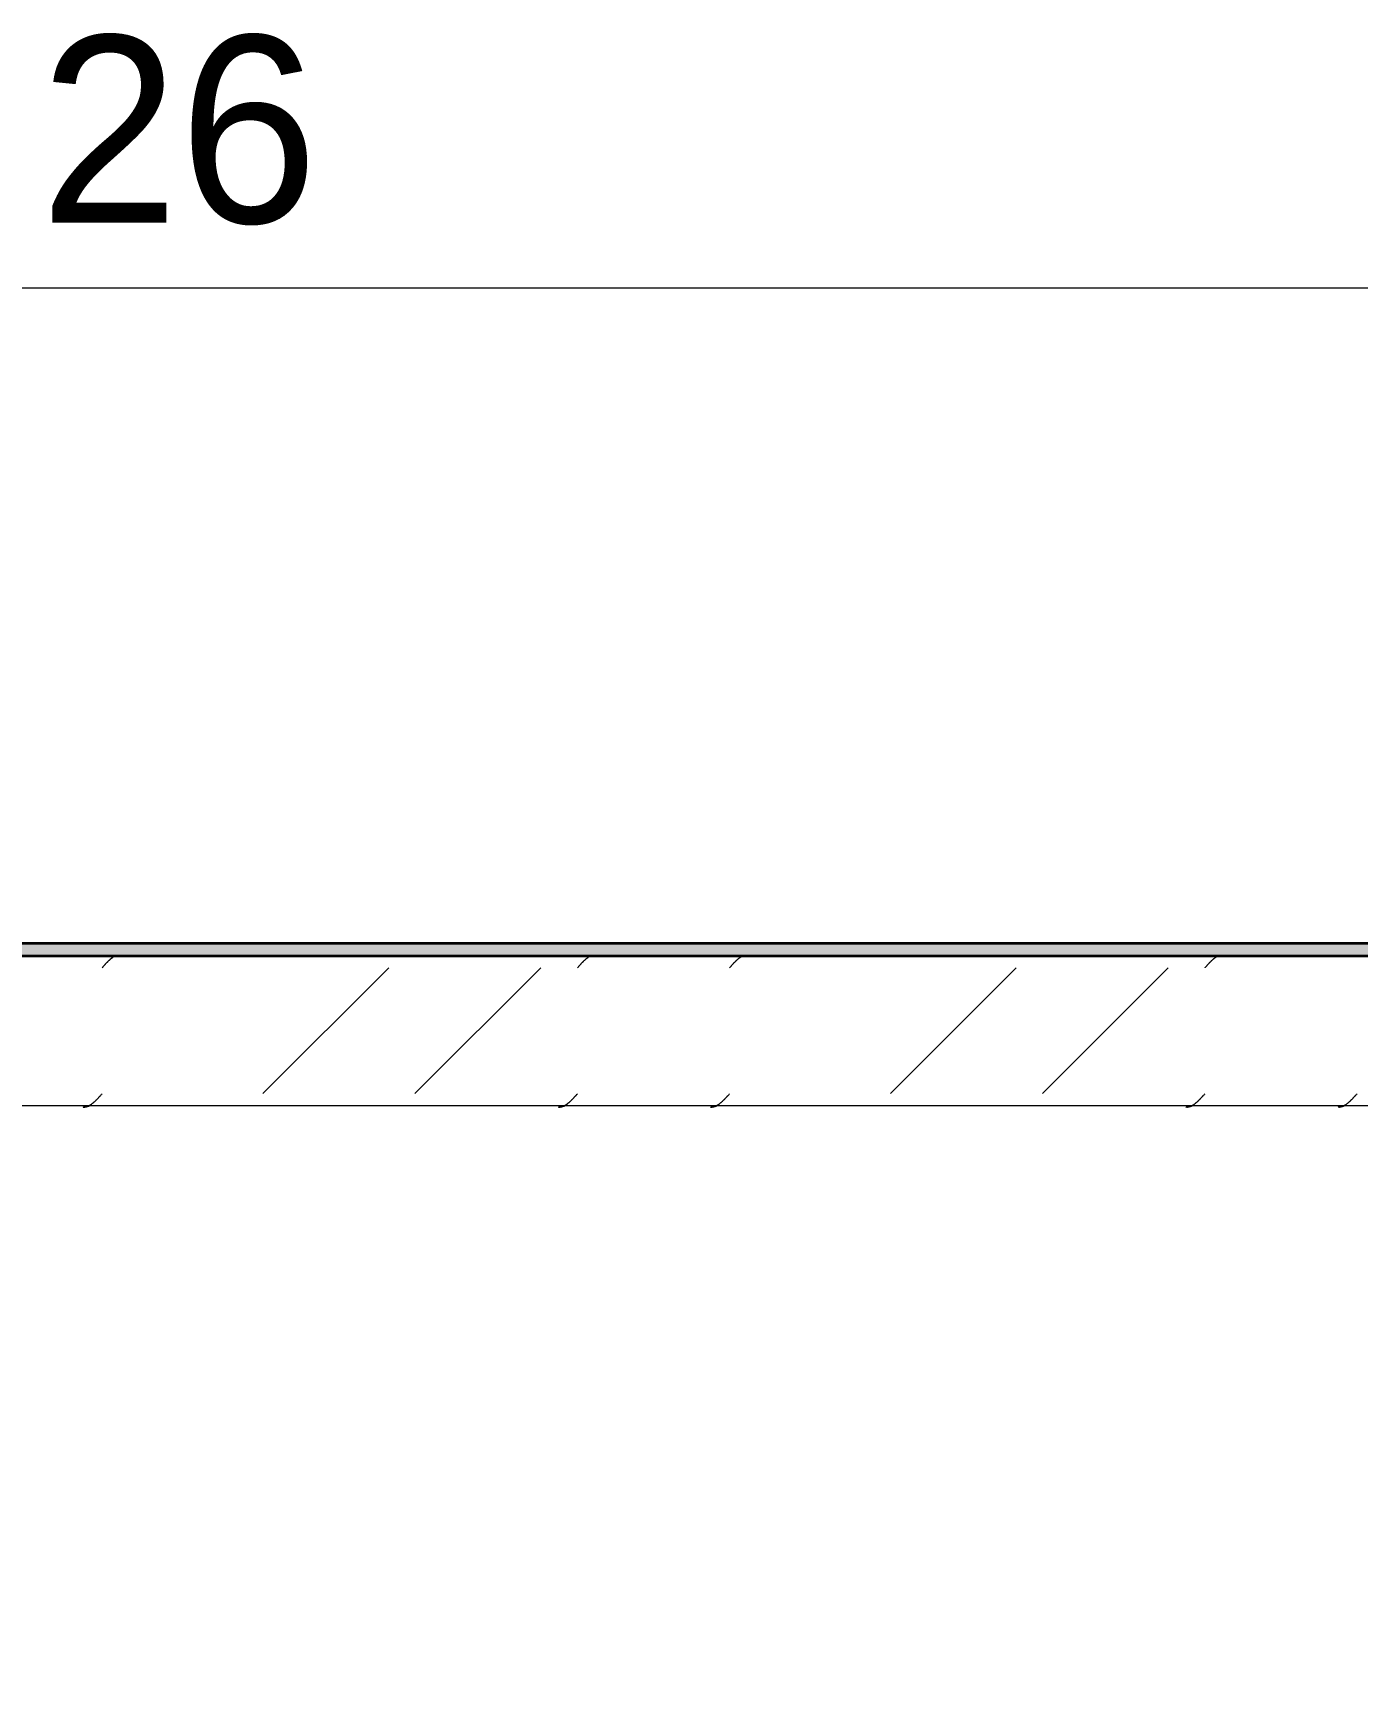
# Model space of a CAD drawing. Header units: centimetres. Extents: x -11896 to 2794, y -437 to 1921.
# Drawn here: x -2952.2 to -2846.1, y 329 to 460.8 of the extents above; entities that cross this region are included whole.
import ezdxf

# ---------------------------------------------------------------- set-up
doc = ezdxf.new("R2010")
doc.units = ezdxf.units.CM
for name, color, linetype, lineweight in [('A-ANNO-DIMS', 7, 'Continuous', 9), ('A-ANNO-DIMS-100', 7, 'Continuous', 9), ('A-FLOR', 7, 'Continuous', 9), ('S-BEAM', 7, 'Continuous', 9)]:
    doc.layers.add(name, color=color, linetype=linetype, lineweight=lineweight)
doc.styles.add('Century Gothic_1', font='GOTHIC.TTF', dxfattribs={"height": 15})
doc.dimstyles.new('FCA_N_Cotas_E100', dxfattribs={"dimscale": 30.48, "dimtxt": 15.662524, "dimasz": 0.492126, "dimexe": 0.656168, "dimexo": 0.656168, "dimgap": 0.032808, "dimtad": 1, "dimlfac": 0.01, "dimrnd": 0.01, "dimzin": 0, "dimdsep": 46, "dimtxsty": 'Century Gothic_1', "dimblk1": 'OBLIQUE', "dimblk2": 'OBLIQUE', "dimsah": 1, "dimcen": 0.09, "dimdle": 0.656168, "dimazin": 2, "dimtfac": 1, "dimtdec": 4, "dimtix": 1, "dimtmove": 0, "dimatfit": 3, "dimfxl": 1, "dimtvp": 1, "dimtolj": 1, "dimtzin": 0, "dimarcsym": 2})

# ---------------------------------------------------------------- blocks, each defined once
blk = doc.blocks.new('FP_80-Sección 2-2')
at = {"layer": 'S-BEAM', "color": 9, "true_color": 0xc0c0c0}
for p, q in [((-4396.86, 386.41), (-4396.83, 386.43)), ((-4396.83, 386.43), (-4396.81, 386.46)), ((-4396.81, 386.46), (-4396.79, 386.48)), ((-4396.79, 386.48), (-4396.76, 386.5)), ((-4396.76, 386.5), (-4396.74, 386.52)), ((-4396.74, 386.52), (-4396.72, 386.54)), ((-4396.72, 386.54), (-4396.69, 386.56)), ((-4396.69, 386.56), (-4396.67, 386.59)), ((-4396.67, 386.59), (-4396.65, 386.61)), ((-4396.65, 386.61), (-4396.62, 386.62)), ((-4396.62, 386.62), (-4396.6, 386.64)), ((-4396.6, 386.64), (-4396.58, 386.66)), ((-4396.58, 386.66), (-4396.55, 386.68)), ((-4396.55, 386.68), (-4396.53, 386.7)), ((-4396.53, 386.7), (-4396.51, 386.72)), ((-4396.51, 386.72), (-4396.48, 386.73)), ((-4396.48, 386.73), (-4396.46, 386.75)), ((-4396.46, 386.75), (-4396.44, 386.77)), ((-4396.44, 386.77), (-4396.41, 386.78)), ((-4396.41, 386.78), (-4396.39, 386.8)), ((-4396.39, 386.8), (-4396.37, 386.81)), ((-4396.37, 386.81), (-4396.34, 386.82)), ((-4396.34, 386.82), (-4396.32, 386.84)), ((-4396.32, 386.84), (-4396.3, 386.85)), ((-4396.3, 386.85), (-4396.27, 386.86)), ((-4358.76, 386.41), (-4358.73, 386.43)), ((-4358.73, 386.43), (-4358.71, 386.46)), ((-4358.71, 386.46), (-4358.69, 386.48)), ((-4358.69, 386.48), (-4358.66, 386.5)), ((-4358.66, 386.5), (-4358.64, 386.52)), ((-4358.64, 386.52), (-4358.62, 386.54)), ((-4358.62, 386.54), (-4358.59, 386.56)), ((-4358.59, 386.56), (-4358.57, 386.59)), ((-4358.57, 386.59), (-4358.55, 386.61)), ((-4358.55, 386.61), (-4358.52, 386.62)), ((-4358.52, 386.62), (-4358.5, 386.64)), ((-4358.5, 386.64), (-4358.48, 386.66)), ((-4358.48, 386.66), (-4358.45, 386.68)), ((-4358.45, 386.68), (-4358.43, 386.7)), ((-4358.43, 386.7), (-4358.41, 386.72)), ((-4358.41, 386.72), (-4358.38, 386.73)), ((-4358.38, 386.73), (-4358.36, 386.75)), ((-4358.36, 386.75), (-4358.34, 386.77)), ((-4358.34, 386.77), (-4358.31, 386.78)), ((-4358.31, 386.78), (-4358.29, 386.8)), ((-4358.29, 386.8), (-4358.27, 386.81)), ((-4358.27, 386.81), (-4358.24, 386.82)), ((-4358.24, 386.82), (-4358.22, 386.84)), ((-4358.22, 386.84), (-4358.2, 386.85)), ((-4358.2, 386.85), (-4358.17, 386.86)), ((-4346.57, 386.41), (-4346.54, 386.43)), ((-4346.54, 386.43), (-4346.52, 386.46)), ((-4346.52, 386.46), (-4346.5, 386.48)), ((-4346.5, 386.48), (-4346.47, 386.5)), ((-4346.47, 386.5), (-4346.45, 386.52)), ((-4346.45, 386.52), (-4346.43, 386.54)), ((-4346.43, 386.54), (-4346.4, 386.56)), ((-4346.4, 386.56), (-4346.38, 386.59)), ((-4346.38, 386.59), (-4346.36, 386.61)), ((-4346.36, 386.61), (-4346.33, 386.62)), ((-4346.33, 386.62), (-4346.31, 386.64)), ((-4346.31, 386.64), (-4346.29, 386.66)), ((-4346.29, 386.66), (-4346.26, 386.68)), ((-4346.26, 386.68), (-4346.24, 386.7)), ((-4346.24, 386.7), (-4346.22, 386.72)), ((-4346.22, 386.72), (-4346.19, 386.73)), ((-4346.19, 386.73), (-4346.17, 386.75)), ((-4346.17, 386.75), (-4346.15, 386.77)), ((-4346.15, 386.77), (-4346.12, 386.78)), ((-4346.12, 386.78), (-4346.1, 386.8)), ((-4346.1, 386.8), (-4346.08, 386.81)), ((-4346.08, 386.81), (-4346.05, 386.82)), ((-4346.05, 386.82), (-4346.03, 386.84)), ((-4346.03, 386.84), (-4346.01, 386.85)), ((-4346.01, 386.85), (-4345.98, 386.86)), ((-4308.47, 386.41), (-4308.44, 386.43)), ((-4308.44, 386.43), (-4308.42, 386.46)), ((-4308.42, 386.46), (-4308.4, 386.48)), ((-4308.4, 386.48), (-4308.37, 386.5)), ((-4308.37, 386.5), (-4308.35, 386.52)), ((-4308.35, 386.52), (-4308.33, 386.54)), ((-4308.33, 386.54), (-4308.3, 386.56)), ((-4308.3, 386.56), (-4308.28, 386.59)), ((-4308.28, 386.59), (-4308.26, 386.61)), ((-4308.26, 386.61), (-4308.23, 386.62)), ((-4308.23, 386.62), (-4308.21, 386.64)), ((-4308.21, 386.64), (-4308.19, 386.66)), ((-4308.19, 386.66), (-4308.16, 386.68)), ((-4308.16, 386.68), (-4308.14, 386.7)), ((-4308.14, 386.7), (-4308.12, 386.72)), ((-4308.12, 386.72), (-4308.09, 386.73)), ((-4308.09, 386.73), (-4308.07, 386.75)), ((-4308.07, 386.75), (-4308.05, 386.77)), ((-4308.05, 386.77), (-4308.02, 386.78)), ((-4308.02, 386.78), (-4308, 386.8)), ((-4308, 386.8), (-4307.98, 386.81)), ((-4307.98, 386.81), (-4307.95, 386.82)), ((-4307.95, 386.82), (-4307.93, 386.84)), ((-4307.93, 386.84), (-4307.91, 386.85)), ((-4307.91, 386.85), (-4307.88, 386.86)), ((-4397.32, 385.91), (-4397.3, 385.93)), ((-4397.3, 385.93), (-4397.27, 385.96)), ((-4397.27, 385.96), (-4397.25, 385.99)), ((-4397.25, 385.99), (-4397.23, 386.01)), ((-4397.23, 386.01), (-4397.21, 386.04)), ((-4397.21, 386.04), (-4397.18, 386.07)), ((-4397.18, 386.07), (-4397.16, 386.09)), ((-4397.16, 386.09), (-4397.14, 386.12)), ((-4397.14, 386.12), (-4397.11, 386.14)), ((-4397.11, 386.14), (-4397.09, 386.17)), ((-4397.09, 386.17), (-4397.07, 386.19)), ((-4397.07, 386.19), (-4397.04, 386.22)), ((-4397.04, 386.22), (-4397.02, 386.24)), ((-4397.02, 386.24), (-4397, 386.27)), ((-4397, 386.27), (-4396.97, 386.29)), ((-4396.97, 386.29), (-4396.95, 386.32)), ((-4396.95, 386.32), (-4396.93, 386.34)), ((-4396.93, 386.34), (-4396.9, 386.36)), ((-4396.9, 386.36), (-4396.88, 386.39)), ((-4396.88, 386.39), (-4396.86, 386.41)), ((-4359.22, 385.91), (-4359.2, 385.93)), ((-4359.2, 385.93), (-4359.17, 385.96)), ((-4359.17, 385.96), (-4359.15, 385.99)), ((-4359.15, 385.99), (-4359.13, 386.01)), ((-4359.13, 386.01), (-4359.11, 386.04)), ((-4359.11, 386.04), (-4359.08, 386.07)), ((-4359.08, 386.07), (-4359.06, 386.09)), ((-4359.06, 386.09), (-4359.04, 386.12)), ((-4359.04, 386.12), (-4359.01, 386.14)), ((-4359.01, 386.14), (-4358.99, 386.17)), ((-4358.99, 386.17), (-4358.97, 386.19)), ((-4358.97, 386.19), (-4358.94, 386.22)), ((-4358.94, 386.22), (-4358.92, 386.24)), ((-4358.92, 386.24), (-4358.9, 386.27)), ((-4358.9, 386.27), (-4358.87, 386.29)), ((-4358.87, 386.29), (-4358.85, 386.32)), ((-4358.85, 386.32), (-4358.83, 386.34)), ((-4358.83, 386.34), (-4358.8, 386.36)), ((-4358.8, 386.36), (-4358.78, 386.39)), ((-4358.78, 386.39), (-4358.76, 386.41)), ((-4347.03, 385.91), (-4347.01, 385.93)), ((-4347.01, 385.93), (-4346.99, 385.96)), ((-4346.99, 385.96), (-4346.96, 385.99)), ((-4346.96, 385.99), (-4346.94, 386.01)), ((-4346.94, 386.01), (-4346.92, 386.04)), ((-4346.92, 386.04), (-4346.89, 386.07)), ((-4346.89, 386.07), (-4346.87, 386.09)), ((-4346.87, 386.09), (-4346.85, 386.12)), ((-4346.85, 386.12), (-4346.82, 386.14)), ((-4346.82, 386.14), (-4346.8, 386.17)), ((-4346.8, 386.17), (-4346.78, 386.19)), ((-4346.78, 386.19), (-4346.75, 386.22)), ((-4346.75, 386.22), (-4346.73, 386.24)), ((-4346.73, 386.24), (-4346.71, 386.27)), ((-4346.71, 386.27), (-4346.68, 386.29)), ((-4346.68, 386.29), (-4346.66, 386.32)), ((-4346.66, 386.32), (-4346.64, 386.34)), ((-4346.64, 386.34), (-4346.61, 386.36)), ((-4346.61, 386.36), (-4346.59, 386.39)), ((-4346.59, 386.39), (-4346.57, 386.41)), ((-4308.93, 385.91), (-4308.91, 385.93)), ((-4308.91, 385.93), (-4308.89, 385.96)), ((-4308.89, 385.96), (-4308.86, 385.99)), ((-4308.86, 385.99), (-4308.84, 386.01)), ((-4308.84, 386.01), (-4308.82, 386.04)), ((-4308.82, 386.04), (-4308.79, 386.07)), ((-4308.79, 386.07), (-4308.77, 386.09)), ((-4308.77, 386.09), (-4308.75, 386.12)), ((-4308.75, 386.12), (-4308.72, 386.14)), ((-4308.72, 386.14), (-4308.7, 386.17)), ((-4308.7, 386.17), (-4308.68, 386.19)), ((-4308.68, 386.19), (-4308.65, 386.22)), ((-4308.65, 386.22), (-4308.63, 386.24)), ((-4308.63, 386.24), (-4308.61, 386.27)), ((-4308.61, 386.27), (-4308.58, 386.29)), ((-4308.58, 386.29), (-4308.56, 386.32)), ((-4308.56, 386.32), (-4308.54, 386.34)), ((-4308.54, 386.34), (-4308.51, 386.36)), ((-4308.51, 386.36), (-4308.49, 386.39)), ((-4308.49, 386.39), (-4308.47, 386.41))]:
    blk.add_line(p, q, dxfattribs=at)
blk = doc.blocks.new('FP_81-Sección 2-2')
at = {"layer": 'S-BEAM'}
blk.add_line((-4606.82, 374.86), (-4190.58, 374.86), dxfattribs=at)
at = {"layer": 'S-BEAM', "color": 9, "true_color": 0xc0c0c0}
for p, q in [((-4398.79, 374.74), (-4398.77, 374.74)), ((-4398.77, 374.74), (-4398.75, 374.75)), ((-4398.75, 374.75), (-4398.72, 374.75)), ((-4398.72, 374.75), (-4398.7, 374.75)), ((-4398.7, 374.75), (-4398.68, 374.75)), ((-4398.68, 374.75), (-4398.65, 374.76)), ((-4398.65, 374.76), (-4398.63, 374.76)), ((-4398.63, 374.76), (-4398.61, 374.77)), ((-4398.61, 374.77), (-4398.58, 374.77)), ((-4398.58, 374.77), (-4398.56, 374.78)), ((-4398.56, 374.78), (-4398.54, 374.79)), ((-4398.54, 374.79), (-4398.51, 374.8)), ((-4398.51, 374.8), (-4398.49, 374.8)), ((-4398.49, 374.8), (-4398.47, 374.81)), ((-4398.47, 374.81), (-4398.44, 374.82)), ((-4398.44, 374.82), (-4398.42, 374.83)), ((-4398.42, 374.83), (-4398.4, 374.84)), ((-4398.4, 374.84), (-4398.37, 374.86)), ((-4398.37, 374.86), (-4398.35, 374.87)), ((-4398.35, 374.87), (-4398.33, 374.88)), ((-4398.33, 374.88), (-4398.3, 374.89)), ((-4398.3, 374.89), (-4398.28, 374.91)), ((-4398.28, 374.91), (-4398.26, 374.92)), ((-4398.26, 374.92), (-4398.23, 374.94)), ((-4398.23, 374.94), (-4398.21, 374.95)), ((-4398.21, 374.95), (-4398.19, 374.97)), ((-4398.19, 374.97), (-4398.16, 374.98)), ((-4398.16, 374.98), (-4398.14, 375)), ((-4398.14, 375), (-4398.12, 375.02)), ((-4398.12, 375.02), (-4398.09, 375.04)), ((-4398.09, 375.04), (-4398.07, 375.05)), ((-4398.07, 375.05), (-4398.05, 375.07)), ((-4398.05, 375.07), (-4398.02, 375.09)), ((-4398.02, 375.09), (-4398, 375.11)), ((-4398, 375.11), (-4397.98, 375.13)), ((-4397.98, 375.13), (-4397.95, 375.15)), ((-4397.95, 375.15), (-4397.93, 375.17)), ((-4397.93, 375.17), (-4397.91, 375.19)), ((-4397.91, 375.19), (-4397.88, 375.22)), ((-4397.88, 375.22), (-4397.86, 375.24)), ((-4397.86, 375.24), (-4397.84, 375.26)), ((-4397.84, 375.26), (-4397.81, 375.28)), ((-4397.81, 375.28), (-4397.79, 375.31)), ((-4397.79, 375.31), (-4397.77, 375.33)), ((-4397.77, 375.33), (-4397.74, 375.35)), ((-4397.74, 375.35), (-4397.72, 375.38)), ((-4397.72, 375.38), (-4397.7, 375.4)), ((-4397.7, 375.4), (-4397.67, 375.43)), ((-4397.67, 375.43), (-4397.65, 375.45)), ((-4397.65, 375.45), (-4397.62, 375.47)), ((-4397.62, 375.47), (-4397.6, 375.5)), ((-4397.6, 375.5), (-4397.58, 375.52)), ((-4397.58, 375.52), (-4397.55, 375.55)), ((-4397.55, 375.55), (-4397.53, 375.58)), ((-4397.53, 375.58), (-4397.51, 375.6)), ((-4397.51, 375.6), (-4397.49, 375.63)), ((-4397.49, 375.63), (-4397.46, 375.65)), ((-4397.46, 375.65), (-4397.44, 375.68)), ((-4397.44, 375.68), (-4397.42, 375.7)), ((-4397.42, 375.7), (-4397.39, 375.73)), ((-4397.39, 375.73), (-4397.37, 375.76)), ((-4397.37, 375.76), (-4397.35, 375.78)), ((-4397.35, 375.78), (-4397.32, 375.81)), ((-4360.69, 374.74), (-4360.67, 374.74)), ((-4360.67, 374.74), (-4360.65, 374.75)), ((-4360.65, 374.75), (-4360.62, 374.75)), ((-4360.62, 374.75), (-4360.6, 374.75)), ((-4360.6, 374.75), (-4360.58, 374.75)), ((-4360.58, 374.75), (-4360.55, 374.76)), ((-4360.55, 374.76), (-4360.53, 374.76)), ((-4360.53, 374.76), (-4360.51, 374.77)), ((-4360.51, 374.77), (-4360.48, 374.77)), ((-4360.48, 374.77), (-4360.46, 374.78)), ((-4360.46, 374.78), (-4360.44, 374.79)), ((-4360.44, 374.79), (-4360.41, 374.8)), ((-4360.41, 374.8), (-4360.39, 374.8)), ((-4360.39, 374.8), (-4360.37, 374.81)), ((-4360.37, 374.81), (-4360.34, 374.82)), ((-4360.34, 374.82), (-4360.32, 374.83)), ((-4360.32, 374.83), (-4360.3, 374.84)), ((-4360.3, 374.84), (-4360.27, 374.86)), ((-4360.27, 374.86), (-4360.25, 374.87)), ((-4360.25, 374.87), (-4360.23, 374.88)), ((-4360.23, 374.88), (-4360.2, 374.89)), ((-4360.2, 374.89), (-4360.18, 374.91)), ((-4360.18, 374.91), (-4360.16, 374.92)), ((-4360.16, 374.92), (-4360.13, 374.94)), ((-4360.13, 374.94), (-4360.11, 374.95)), ((-4360.11, 374.95), (-4360.09, 374.97)), ((-4360.09, 374.97), (-4360.06, 374.98)), ((-4360.06, 374.98), (-4360.04, 375)), ((-4360.04, 375), (-4360.02, 375.02)), ((-4360.02, 375.02), (-4359.99, 375.04)), ((-4359.99, 375.04), (-4359.97, 375.05)), ((-4359.97, 375.05), (-4359.95, 375.07)), ((-4359.95, 375.07), (-4359.92, 375.09)), ((-4359.92, 375.09), (-4359.9, 375.11)), ((-4359.9, 375.11), (-4359.88, 375.13)), ((-4359.88, 375.13), (-4359.85, 375.15)), ((-4359.85, 375.15), (-4359.83, 375.17)), ((-4359.83, 375.17), (-4359.81, 375.19)), ((-4359.81, 375.19), (-4359.78, 375.22)), ((-4359.78, 375.22), (-4359.76, 375.24)), ((-4359.76, 375.24), (-4359.74, 375.26)), ((-4359.74, 375.26), (-4359.71, 375.28)), ((-4359.71, 375.28), (-4359.69, 375.31)), ((-4359.69, 375.31), (-4359.67, 375.33)), ((-4359.67, 375.33), (-4359.64, 375.35)), ((-4359.64, 375.35), (-4359.62, 375.38)), ((-4359.62, 375.38), (-4359.6, 375.4)), ((-4359.6, 375.4), (-4359.57, 375.43)), ((-4359.57, 375.43), (-4359.55, 375.45)), ((-4359.55, 375.45), (-4359.53, 375.47)), ((-4359.53, 375.47), (-4359.5, 375.5)), ((-4359.5, 375.5), (-4359.48, 375.52)), ((-4359.48, 375.52), (-4359.46, 375.55)), ((-4359.46, 375.55), (-4359.43, 375.58)), ((-4359.43, 375.58), (-4359.41, 375.6)), ((-4359.41, 375.6), (-4359.39, 375.63)), ((-4359.39, 375.63), (-4359.36, 375.65)), ((-4359.36, 375.65), (-4359.34, 375.68)), ((-4359.34, 375.68), (-4359.32, 375.7)), ((-4359.32, 375.7), (-4359.29, 375.73)), ((-4359.29, 375.73), (-4359.27, 375.76)), ((-4359.27, 375.76), (-4359.25, 375.78)), ((-4359.25, 375.78), (-4359.22, 375.81)), ((-4348.5, 374.74), (-4348.48, 374.74)), ((-4348.48, 374.74), (-4348.46, 374.75)), ((-4348.46, 374.75), (-4348.43, 374.75)), ((-4348.43, 374.75), (-4348.41, 374.75)), ((-4348.41, 374.75), (-4348.39, 374.75)), ((-4348.39, 374.75), (-4348.36, 374.76)), ((-4348.36, 374.76), (-4348.34, 374.76)), ((-4348.34, 374.76), (-4348.32, 374.77)), ((-4348.32, 374.77), (-4348.29, 374.77)), ((-4348.29, 374.77), (-4348.27, 374.78)), ((-4348.27, 374.78), (-4348.25, 374.79)), ((-4348.25, 374.79), (-4348.22, 374.8)), ((-4348.22, 374.8), (-4348.2, 374.8)), ((-4348.2, 374.8), (-4348.18, 374.81)), ((-4348.18, 374.81), (-4348.15, 374.82)), ((-4348.15, 374.82), (-4348.13, 374.83)), ((-4348.13, 374.83), (-4348.11, 374.84)), ((-4348.11, 374.84), (-4348.08, 374.86)), ((-4348.08, 374.86), (-4348.06, 374.87)), ((-4348.06, 374.87), (-4348.04, 374.88)), ((-4348.04, 374.88), (-4348.01, 374.89)), ((-4348.01, 374.89), (-4347.99, 374.91)), ((-4347.99, 374.91), (-4347.97, 374.92)), ((-4347.97, 374.92), (-4347.94, 374.94)), ((-4347.94, 374.94), (-4347.92, 374.95)), ((-4347.92, 374.95), (-4347.9, 374.97)), ((-4347.9, 374.97), (-4347.87, 374.98)), ((-4347.87, 374.98), (-4347.85, 375)), ((-4347.85, 375), (-4347.83, 375.02)), ((-4347.83, 375.02), (-4347.8, 375.04)), ((-4347.8, 375.04), (-4347.78, 375.05)), ((-4347.78, 375.05), (-4347.76, 375.07)), ((-4347.76, 375.07), (-4347.73, 375.09)), ((-4347.73, 375.09), (-4347.71, 375.11)), ((-4347.71, 375.11), (-4347.69, 375.13)), ((-4347.69, 375.13), (-4347.66, 375.15)), ((-4347.66, 375.15), (-4347.64, 375.17)), ((-4347.64, 375.17), (-4347.62, 375.19)), ((-4347.62, 375.19), (-4347.59, 375.22)), ((-4347.59, 375.22), (-4347.57, 375.24)), ((-4347.57, 375.24), (-4347.55, 375.26)), ((-4347.55, 375.26), (-4347.52, 375.28)), ((-4347.52, 375.28), (-4347.5, 375.31)), ((-4347.5, 375.31), (-4347.48, 375.33)), ((-4347.48, 375.33), (-4347.45, 375.35)), ((-4347.45, 375.35), (-4347.43, 375.38)), ((-4347.43, 375.38), (-4347.41, 375.4)), ((-4347.41, 375.4), (-4347.38, 375.43)), ((-4347.38, 375.43), (-4347.36, 375.45)), ((-4347.36, 375.45), (-4347.34, 375.47)), ((-4347.34, 375.47), (-4347.31, 375.5)), ((-4347.31, 375.5), (-4347.29, 375.52)), ((-4347.29, 375.52), (-4347.27, 375.55)), ((-4347.27, 375.55), (-4347.24, 375.58)), ((-4347.24, 375.58), (-4347.22, 375.6)), ((-4347.22, 375.6), (-4347.2, 375.63)), ((-4347.2, 375.63), (-4347.17, 375.65)), ((-4347.17, 375.65), (-4347.15, 375.68)), ((-4347.15, 375.68), (-4347.13, 375.7)), ((-4347.13, 375.7), (-4347.1, 375.73)), ((-4347.1, 375.73), (-4347.08, 375.76)), ((-4347.08, 375.76), (-4347.06, 375.78)), ((-4347.06, 375.78), (-4347.03, 375.81)), ((-4310.4, 374.74), (-4310.38, 374.74)), ((-4310.38, 374.74), (-4310.36, 374.75)), ((-4310.36, 374.75), (-4310.33, 374.75)), ((-4310.33, 374.75), (-4310.31, 374.75)), ((-4310.31, 374.75), (-4310.29, 374.75)), ((-4310.29, 374.75), (-4310.26, 374.76)), ((-4310.26, 374.76), (-4310.24, 374.76)), ((-4310.24, 374.76), (-4310.22, 374.77)), ((-4310.22, 374.77), (-4310.19, 374.77)), ((-4310.19, 374.77), (-4310.17, 374.78)), ((-4310.17, 374.78), (-4310.15, 374.79)), ((-4310.15, 374.79), (-4310.12, 374.8)), ((-4310.12, 374.8), (-4310.1, 374.8)), ((-4310.1, 374.8), (-4310.08, 374.81)), ((-4310.08, 374.81), (-4310.05, 374.82)), ((-4310.05, 374.82), (-4310.03, 374.83)), ((-4310.03, 374.83), (-4310.01, 374.84)), ((-4310.01, 374.84), (-4309.98, 374.86)), ((-4309.98, 374.86), (-4309.96, 374.87)), ((-4309.96, 374.87), (-4309.94, 374.88)), ((-4309.94, 374.88), (-4309.91, 374.89)), ((-4309.91, 374.89), (-4309.89, 374.91)), ((-4309.89, 374.91), (-4309.87, 374.92)), ((-4309.87, 374.92), (-4309.84, 374.94)), ((-4309.84, 374.94), (-4309.82, 374.95)), ((-4309.82, 374.95), (-4309.8, 374.97)), ((-4309.8, 374.97), (-4309.77, 374.98)), ((-4309.77, 374.98), (-4309.75, 375)), ((-4309.75, 375), (-4309.73, 375.02)), ((-4309.73, 375.02), (-4309.7, 375.04)), ((-4309.7, 375.04), (-4309.68, 375.05)), ((-4309.68, 375.05), (-4309.66, 375.07)), ((-4309.66, 375.07), (-4309.63, 375.09)), ((-4309.63, 375.09), (-4309.61, 375.11)), ((-4309.61, 375.11), (-4309.59, 375.13)), ((-4309.59, 375.13), (-4309.56, 375.15)), ((-4309.56, 375.15), (-4309.54, 375.17)), ((-4309.54, 375.17), (-4309.52, 375.19)), ((-4309.52, 375.19), (-4309.49, 375.22)), ((-4309.49, 375.22), (-4309.47, 375.24)), ((-4309.47, 375.24), (-4309.45, 375.26)), ((-4309.45, 375.26), (-4309.42, 375.28)), ((-4309.42, 375.28), (-4309.4, 375.31)), ((-4309.4, 375.31), (-4309.38, 375.33)), ((-4309.38, 375.33), (-4309.35, 375.35)), ((-4309.35, 375.35), (-4309.33, 375.38)), ((-4309.33, 375.38), (-4309.31, 375.4)), ((-4309.31, 375.4), (-4309.28, 375.43)), ((-4309.28, 375.43), (-4309.26, 375.45)), ((-4309.26, 375.45), (-4309.24, 375.47)), ((-4309.24, 375.47), (-4309.21, 375.5)), ((-4309.21, 375.5), (-4309.19, 375.52)), ((-4309.19, 375.52), (-4309.17, 375.55)), ((-4309.17, 375.55), (-4309.14, 375.58)), ((-4309.14, 375.58), (-4309.12, 375.6)), ((-4309.12, 375.6), (-4309.1, 375.63)), ((-4309.1, 375.63), (-4309.07, 375.65)), ((-4309.07, 375.65), (-4309.05, 375.68)), ((-4309.05, 375.68), (-4309.03, 375.7)), ((-4309.03, 375.7), (-4309, 375.73)), ((-4309, 375.73), (-4308.98, 375.76)), ((-4308.98, 375.76), (-4308.96, 375.78)), ((-4308.96, 375.78), (-4308.93, 375.81)), ((-4298.21, 374.74), (-4298.19, 374.74)), ((-4298.19, 374.74), (-4298.17, 374.75)), ((-4298.17, 374.75), (-4298.14, 374.75)), ((-4298.14, 374.75), (-4298.12, 374.75)), ((-4298.12, 374.75), (-4298.1, 374.75)), ((-4298.1, 374.75), (-4298.07, 374.76)), ((-4298.07, 374.76), (-4298.05, 374.76)), ((-4298.05, 374.76), (-4298.03, 374.77)), ((-4298.03, 374.77), (-4298, 374.77)), ((-4298, 374.77), (-4297.98, 374.78)), ((-4297.98, 374.78), (-4297.96, 374.79)), ((-4297.96, 374.79), (-4297.93, 374.8)), ((-4297.93, 374.8), (-4297.91, 374.8)), ((-4297.91, 374.8), (-4297.89, 374.81)), ((-4297.89, 374.81), (-4297.86, 374.82)), ((-4297.86, 374.82), (-4297.84, 374.83)), ((-4297.84, 374.83), (-4297.82, 374.84)), ((-4297.82, 374.84), (-4297.79, 374.86)), ((-4297.79, 374.86), (-4297.77, 374.87)), ((-4297.77, 374.87), (-4297.75, 374.88)), ((-4297.75, 374.88), (-4297.72, 374.89)), ((-4297.72, 374.89), (-4297.7, 374.91)), ((-4297.7, 374.91), (-4297.68, 374.92)), ((-4297.68, 374.92), (-4297.65, 374.94)), ((-4297.65, 374.94), (-4297.63, 374.95)), ((-4297.63, 374.95), (-4297.61, 374.97)), ((-4297.61, 374.97), (-4297.58, 374.98)), ((-4297.58, 374.98), (-4297.56, 375)), ((-4297.56, 375), (-4297.54, 375.02)), ((-4297.54, 375.02), (-4297.51, 375.04)), ((-4297.51, 375.04), (-4297.49, 375.05)), ((-4297.49, 375.05), (-4297.47, 375.07)), ((-4297.47, 375.07), (-4297.44, 375.09)), ((-4297.44, 375.09), (-4297.42, 375.11)), ((-4297.42, 375.11), (-4297.4, 375.13)), ((-4297.4, 375.13), (-4297.37, 375.15)), ((-4297.37, 375.15), (-4297.35, 375.17)), ((-4297.35, 375.17), (-4297.33, 375.19)), ((-4297.33, 375.19), (-4297.3, 375.22)), ((-4297.3, 375.22), (-4297.28, 375.24)), ((-4297.28, 375.24), (-4297.26, 375.26)), ((-4297.26, 375.26), (-4297.23, 375.28)), ((-4297.23, 375.28), (-4297.21, 375.31)), ((-4297.21, 375.31), (-4297.19, 375.33)), ((-4297.19, 375.33), (-4297.16, 375.35)), ((-4297.16, 375.35), (-4297.14, 375.38)), ((-4297.14, 375.38), (-4297.12, 375.4)), ((-4297.12, 375.4), (-4297.09, 375.43)), ((-4297.09, 375.43), (-4297.07, 375.45)), ((-4297.07, 375.45), (-4297.05, 375.47)), ((-4297.05, 375.47), (-4297.02, 375.5)), ((-4297.02, 375.5), (-4297, 375.52)), ((-4297, 375.52), (-4296.98, 375.55)), ((-4296.98, 375.55), (-4296.95, 375.58)), ((-4296.95, 375.58), (-4296.93, 375.6)), ((-4296.93, 375.6), (-4296.91, 375.63)), ((-4296.91, 375.63), (-4296.88, 375.65)), ((-4296.88, 375.65), (-4296.86, 375.68)), ((-4296.86, 375.68), (-4296.84, 375.7)), ((-4296.84, 375.7), (-4296.81, 375.73)), ((-4296.81, 375.73), (-4296.79, 375.76)), ((-4296.79, 375.76), (-4296.77, 375.78)), ((-4296.77, 375.78), (-4296.74, 375.81))]:
    blk.add_line(p, q, dxfattribs=at)
blk = doc.blocks.new('HSS Rectangular - 50 x 120-1656423-Sección 2-2')
at = {"layer": 'S-BEAM', "true_color": 0xc0c0c0}
h = blk.add_hatch(dxfattribs=at)
h.set_pattern_fill('FP_42', color=9, style=0, pattern_type=2)
h.set_pattern_definition([(45, (-5061.787, 712), (-25.1446, 25.1448), []), (45, (-5061.787, 750.1), (-25.1446, 25.1448), [])])
h.paths.add_polyline_path([(-4410.63, 375.81), (-4189.37, 375.86), (-4189.37, 385.91), (-4609.23, 385.91), (-4609.23, 375.81), (-4420.77, 375.81)])
at = {"layer": 'S-BEAM'}
for name in ['FP_80-Sección 2-2', 'FP_81-Sección 2-2']:
    blk.add_blockref(name, (0, 0), dxfattribs=at)
blk = doc.blocks.new('FP_85-Sección 2-2')
at = {"layer": 'S-BEAM', "color": 9, "true_color": 0xc0c0c0}
for p, q in [((-4398.75, 374.74), (-4398.72, 374.74)), ((-4398.72, 374.74), (-4398.7, 374.75)), ((-4398.7, 374.75), (-4398.68, 374.75)), ((-4398.68, 374.75), (-4398.65, 374.75)), ((-4398.65, 374.75), (-4398.63, 374.75)), ((-4398.63, 374.75), (-4398.61, 374.76)), ((-4398.61, 374.76), (-4398.58, 374.76)), ((-4398.58, 374.76), (-4398.56, 374.77)), ((-4398.56, 374.77), (-4398.54, 374.77)), ((-4398.54, 374.77), (-4398.51, 374.78)), ((-4398.51, 374.78), (-4398.49, 374.79)), ((-4398.49, 374.79), (-4398.47, 374.8)), ((-4398.47, 374.8), (-4398.44, 374.8)), ((-4398.44, 374.8), (-4398.42, 374.81)), ((-4398.42, 374.81), (-4398.4, 374.82)), ((-4398.4, 374.82), (-4398.37, 374.83)), ((-4398.37, 374.83), (-4398.35, 374.84)), ((-4398.35, 374.84), (-4398.33, 374.86)), ((-4360.65, 374.74), (-4360.62, 374.74)), ((-4360.62, 374.74), (-4360.6, 374.75)), ((-4360.6, 374.75), (-4360.58, 374.75)), ((-4360.58, 374.75), (-4360.55, 374.75)), ((-4360.55, 374.75), (-4360.53, 374.75)), ((-4360.53, 374.75), (-4360.51, 374.76)), ((-4360.51, 374.76), (-4360.48, 374.76)), ((-4360.48, 374.76), (-4360.46, 374.77)), ((-4360.46, 374.77), (-4360.44, 374.77)), ((-4360.44, 374.77), (-4360.41, 374.78)), ((-4360.41, 374.78), (-4360.39, 374.79)), ((-4360.39, 374.79), (-4360.37, 374.8)), ((-4360.37, 374.8), (-4360.34, 374.8)), ((-4360.34, 374.8), (-4360.32, 374.81)), ((-4360.32, 374.81), (-4360.3, 374.82)), ((-4360.3, 374.82), (-4360.27, 374.83)), ((-4360.27, 374.83), (-4360.25, 374.84)), ((-4360.25, 374.84), (-4360.23, 374.86)), ((-4348.46, 374.74), (-4348.44, 374.74)), ((-4348.44, 374.74), (-4348.41, 374.75)), ((-4348.41, 374.75), (-4348.39, 374.75)), ((-4348.39, 374.75), (-4348.37, 374.75)), ((-4348.37, 374.75), (-4348.34, 374.75)), ((-4348.34, 374.75), (-4348.32, 374.76)), ((-4348.32, 374.76), (-4348.3, 374.76)), ((-4348.3, 374.76), (-4348.27, 374.77)), ((-4348.27, 374.77), (-4348.25, 374.77)), ((-4348.25, 374.77), (-4348.23, 374.78)), ((-4348.23, 374.78), (-4348.2, 374.79)), ((-4348.2, 374.79), (-4348.18, 374.8)), ((-4348.18, 374.8), (-4348.15, 374.8)), ((-4348.15, 374.8), (-4348.13, 374.81)), ((-4348.13, 374.81), (-4348.11, 374.82)), ((-4348.11, 374.82), (-4348.08, 374.83)), ((-4348.08, 374.83), (-4348.06, 374.84)), ((-4348.06, 374.84), (-4348.04, 374.86)), ((-4310.36, 374.74), (-4310.34, 374.74)), ((-4310.34, 374.74), (-4310.31, 374.75)), ((-4310.31, 374.75), (-4310.29, 374.75)), ((-4310.29, 374.75), (-4310.27, 374.75)), ((-4310.27, 374.75), (-4310.24, 374.75)), ((-4310.24, 374.75), (-4310.22, 374.76)), ((-4310.22, 374.76), (-4310.2, 374.76)), ((-4310.2, 374.76), (-4310.17, 374.77)), ((-4310.17, 374.77), (-4310.15, 374.77)), ((-4310.15, 374.77), (-4310.13, 374.78)), ((-4310.13, 374.78), (-4310.1, 374.79)), ((-4310.1, 374.79), (-4310.08, 374.8)), ((-4310.08, 374.8), (-4310.05, 374.8)), ((-4310.05, 374.8), (-4310.03, 374.81)), ((-4310.03, 374.81), (-4310.01, 374.82)), ((-4310.01, 374.82), (-4309.98, 374.83)), ((-4309.98, 374.83), (-4309.96, 374.84)), ((-4309.96, 374.84), (-4309.94, 374.86)), ((-4298.17, 374.74), (-4298.15, 374.74)), ((-4298.15, 374.74), (-4298.12, 374.75)), ((-4298.12, 374.75), (-4298.1, 374.75)), ((-4298.1, 374.75), (-4298.08, 374.75)), ((-4298.08, 374.75), (-4298.05, 374.75)), ((-4298.05, 374.75), (-4298.03, 374.76)), ((-4298.03, 374.76), (-4298.01, 374.76)), ((-4298.01, 374.76), (-4297.98, 374.77)), ((-4297.98, 374.77), (-4297.96, 374.77)), ((-4297.96, 374.77), (-4297.94, 374.78)), ((-4297.94, 374.78), (-4297.91, 374.79)), ((-4297.91, 374.79), (-4297.89, 374.8)), ((-4297.89, 374.8), (-4297.87, 374.8)), ((-4297.87, 374.8), (-4297.84, 374.81)), ((-4297.84, 374.81), (-4297.82, 374.82)), ((-4297.82, 374.82), (-4297.8, 374.83)), ((-4297.8, 374.83), (-4297.77, 374.84)), ((-4297.77, 374.84), (-4297.75, 374.86))]:
    blk.add_line(p, q, dxfattribs=at)
blk = doc.blocks.new('HSS Rectangular - 50 x 120-1656515-Sección 2-2')
at = {"layer": 'S-BEAM'}
blk.add_blockref('FP_85-Sección 2-2', (0, 0), dxfattribs=at)
blk = doc.blocks.new('FP_88-Sección 2-2')
at = {"layer": 'S-BEAM', "color": 9, "true_color": 0xc0c0c0}
for p, q in [((-4398.85, 374.74), (-4398.83, 374.74)), ((-4398.83, 374.74), (-4398.81, 374.75)), ((-4398.81, 374.75), (-4398.78, 374.75)), ((-4398.78, 374.75), (-4398.76, 374.75)), ((-4398.76, 374.75), (-4398.74, 374.75)), ((-4398.74, 374.75), (-4398.71, 374.76)), ((-4398.71, 374.76), (-4398.69, 374.76)), ((-4398.69, 374.76), (-4398.67, 374.77)), ((-4398.67, 374.77), (-4398.64, 374.77)), ((-4398.64, 374.77), (-4398.62, 374.78)), ((-4398.62, 374.78), (-4398.6, 374.79)), ((-4398.6, 374.79), (-4398.57, 374.8)), ((-4398.57, 374.8), (-4398.55, 374.8)), ((-4398.55, 374.8), (-4398.53, 374.81)), ((-4398.53, 374.81), (-4398.5, 374.82)), ((-4398.5, 374.82), (-4398.48, 374.83)), ((-4398.48, 374.83), (-4398.46, 374.84)), ((-4398.46, 374.84), (-4398.43, 374.86)), ((-4360.75, 374.74), (-4360.73, 374.74)), ((-4360.73, 374.74), (-4360.71, 374.75)), ((-4360.71, 374.75), (-4360.68, 374.75)), ((-4360.68, 374.75), (-4360.66, 374.75)), ((-4360.66, 374.75), (-4360.64, 374.75)), ((-4360.64, 374.75), (-4360.61, 374.76)), ((-4360.61, 374.76), (-4360.59, 374.76)), ((-4360.59, 374.76), (-4360.57, 374.77)), ((-4360.57, 374.77), (-4360.54, 374.77)), ((-4360.54, 374.77), (-4360.52, 374.78)), ((-4360.52, 374.78), (-4360.5, 374.79)), ((-4360.5, 374.79), (-4360.47, 374.8)), ((-4360.47, 374.8), (-4360.45, 374.8)), ((-4360.45, 374.8), (-4360.43, 374.81)), ((-4360.43, 374.81), (-4360.4, 374.82)), ((-4360.4, 374.82), (-4360.38, 374.83)), ((-4360.38, 374.83), (-4360.36, 374.84)), ((-4360.36, 374.84), (-4360.33, 374.86)), ((-4348.56, 374.74), (-4348.54, 374.74)), ((-4348.54, 374.74), (-4348.52, 374.75)), ((-4348.52, 374.75), (-4348.49, 374.75)), ((-4348.49, 374.75), (-4348.47, 374.75)), ((-4348.47, 374.75), (-4348.45, 374.75)), ((-4348.45, 374.75), (-4348.42, 374.76)), ((-4348.42, 374.76), (-4348.4, 374.76)), ((-4348.4, 374.76), (-4348.38, 374.77)), ((-4348.38, 374.77), (-4348.35, 374.77)), ((-4348.35, 374.77), (-4348.33, 374.78)), ((-4348.33, 374.78), (-4348.31, 374.79)), ((-4348.31, 374.79), (-4348.28, 374.8)), ((-4348.28, 374.8), (-4348.26, 374.8)), ((-4348.26, 374.8), (-4348.24, 374.81)), ((-4348.24, 374.81), (-4348.21, 374.82)), ((-4348.21, 374.82), (-4348.19, 374.83)), ((-4348.19, 374.83), (-4348.17, 374.84)), ((-4348.17, 374.84), (-4348.14, 374.86)), ((-4310.46, 374.74), (-4310.44, 374.74)), ((-4310.44, 374.74), (-4310.42, 374.75)), ((-4310.42, 374.75), (-4310.39, 374.75)), ((-4310.39, 374.75), (-4310.37, 374.75)), ((-4310.37, 374.75), (-4310.35, 374.75)), ((-4310.35, 374.75), (-4310.32, 374.76)), ((-4310.32, 374.76), (-4310.3, 374.76)), ((-4310.3, 374.76), (-4310.28, 374.77)), ((-4310.28, 374.77), (-4310.25, 374.77)), ((-4310.25, 374.77), (-4310.23, 374.78)), ((-4310.23, 374.78), (-4310.21, 374.79)), ((-4310.21, 374.79), (-4310.18, 374.8)), ((-4310.18, 374.8), (-4310.16, 374.8)), ((-4310.16, 374.8), (-4310.14, 374.81)), ((-4310.14, 374.81), (-4310.11, 374.82)), ((-4310.11, 374.82), (-4310.09, 374.83)), ((-4310.09, 374.83), (-4310.07, 374.84)), ((-4310.07, 374.84), (-4310.04, 374.86)), ((-4298.27, 374.74), (-4298.25, 374.74)), ((-4298.25, 374.74), (-4298.23, 374.75)), ((-4298.23, 374.75), (-4298.2, 374.75)), ((-4298.2, 374.75), (-4298.18, 374.75)), ((-4298.18, 374.75), (-4298.16, 374.75)), ((-4298.16, 374.75), (-4298.13, 374.76)), ((-4298.13, 374.76), (-4298.11, 374.76)), ((-4298.11, 374.76), (-4298.09, 374.77)), ((-4298.09, 374.77), (-4298.06, 374.77)), ((-4298.06, 374.77), (-4298.04, 374.78)), ((-4298.04, 374.78), (-4298.02, 374.79)), ((-4298.02, 374.79), (-4297.99, 374.8)), ((-4297.99, 374.8), (-4297.97, 374.8)), ((-4297.97, 374.8), (-4297.95, 374.81)), ((-4297.95, 374.81), (-4297.92, 374.82)), ((-4297.92, 374.82), (-4297.9, 374.83)), ((-4297.9, 374.83), (-4297.88, 374.84)), ((-4297.88, 374.84), (-4297.85, 374.86))]:
    blk.add_line(p, q, dxfattribs=at)
blk = doc.blocks.new('HSS Rectangular - 50 x 120-1656589-Sección 2-2')
at = {"layer": 'S-BEAM'}
blk.add_blockref('FP_88-Sección 2-2', (0, 0), dxfattribs=at)
blk = doc.blocks.new('DIMBLOCK31-Sección 2-2')
at = {"layer": 'A-ANNO-DIMS-100', "lineweight": 35}
for p, q in [((-2430.67, 386.86), (-2438.17, 394.36)), ((-2430.67, 386.86), (-2423.17, 379.36)), ((-2430.67, 94), (-2438.17, 101.5)), ((-2430.67, 94), (-2423.17, 86.5))]:
    blk.add_line(p, q, dxfattribs=at)
at = {"layer": 'A-ANNO-DIMS-100'}
for p, q in [((-2430.67, 386.86), (-2450.67, 386.86)), ((-2430.67, 386.86), (-2430.67, 74)), ((-2430.67, 386.86), (-2258.88, 386.86)), ((-2430.67, 94), (-3209.08, 94)), ((-2430.67, 94), (-2410.67, 94))]:
    blk.add_line(p, q, dxfattribs=at)
at = {"layer": 'A-ANNO-DIMS-100', "color": 0, "insert": (-2450.89, 220.04), "char_height": 15, "width": 48.9267, "attachment_point": 1, "rotation": 90, "line_spacing_factor": 0.984502, "style": 'Century Gothic_1'}
blk.add_mtext('2.93', dxfattribs=at)
blk = doc.blocks.new('_Oblique')
at = {"color": 0, "linetype": 'ByBlock', "lineweight": -2}
blk.add_line((-0.5, -0.5), (0.5, 0.5), dxfattribs=at)
blk = doc.blocks.new('DIMBLOCK36-Sección 2-2')
at = {"layer": 'A-ANNO-DIMS-100'}
for p, q in [((-3161.09, 440.39), (-3161.09, 460.39)), ((-2734.93, 440.39), (-2734.93, 460.39)), ((-2734.93, 440.39), (-3161.09, 440.39)), ((-3161.09, 440.39), (-3161.09, 395.86)), ((-2734.93, 440.39), (-2734.93, 395.86))]:
    blk.add_line(p, q, dxfattribs=at)
at = {"layer": 'A-ANNO-DIMS-100', "lineweight": 35}
for p, q in [((-3161.09, 440.39), (-3153.59, 447.89)), ((-2734.93, 440.39), (-2727.43, 447.89)), ((-3161.09, 440.39), (-3168.59, 432.89)), ((-2734.93, 440.39), (-2742.43, 432.89))]:
    blk.add_line(p, q, dxfattribs=at)
at = {"layer": 'A-ANNO-DIMS-100', "color": 0, "insert": (-2968.4, 460.62), "char_height": 15, "width": 48.9267, "attachment_point": 1, "line_spacing_factor": 0.984502, "style": 'Century Gothic_1'}
blk.add_mtext('4.26', dxfattribs=at)

msp = doc.modelspace()

# ---------------------------------------------------------------- hatches: boundary and pattern name
at = {"layer": 'A-FLOR', "true_color": 0x9a9a9a}
msp.add_hatch(color=253, dxfattribs=at).paths.add_polyline_path([(-2269.9, 386.859), (-2238.875, 386.859), (-2238.875, 387.859), (-3524.545, 387.859), (-3524.545, 386.859), (-2290.196, 386.859)])

# ---------------------------------------------------------------- linework, layer by layer
at = {"layer": 'A-FLOR', "lineweight": 35}
for p, q in [((-2238.875, 387.859), (-3524.545, 387.859)), ((-3524.545, 386.859), (-2238.875, 386.859))]:
    msp.add_line(p, q, dxfattribs=at)

# ---------------------------------------------------------------- block references
at = {"layer": 'S-BEAM'}
for name in ['HSS Rectangular - 50 x 120-1656423-Sección 2-2', 'HSS Rectangular - 50 x 120-1656515-Sección 2-2', 'HSS Rectangular - 50 x 120-1656589-Sección 2-2']:
    msp.add_blockref(name, (1450.659, 0), dxfattribs=at)

# ---------------------------------------------------------------- dimensions: what is measured, and where the dimension line sits
at = {"layer": 'A-ANNO-DIMS'}
dim = msp.add_linear_dim(base=(-3161.095, 440.395), p1=(-2734.929, 375.859), p2=(-3161.095, 375.859), dimstyle='FCA_N_Cotas_E100', override={"dimpost": '<>', "dimfxl": 426.165227}, dxfattribs=at)
dim.commit()
dim.dimension.update_dxf_attribs({"geometry": 'DIMBLOCK36-Sección 2-2', "text_midpoint": (-2948.012, 449.272)})
dim = msp.add_linear_dim(base=(-2430.668, 94), p1=(-2238.875, 386.859), p2=(-3229.083, 94), angle=90, dimstyle='FCA_N_Cotas_E100', override={"dimpost": '<>', "dimfxl": 1032.606836}, dxfattribs=at)
dim.commit()
dim.dimension.update_dxf_attribs({"geometry": 'DIMBLOCK31-Sección 2-2', "text_midpoint": (-2439.545, 240.429)})

doc.saveas('drawing.dxf')
